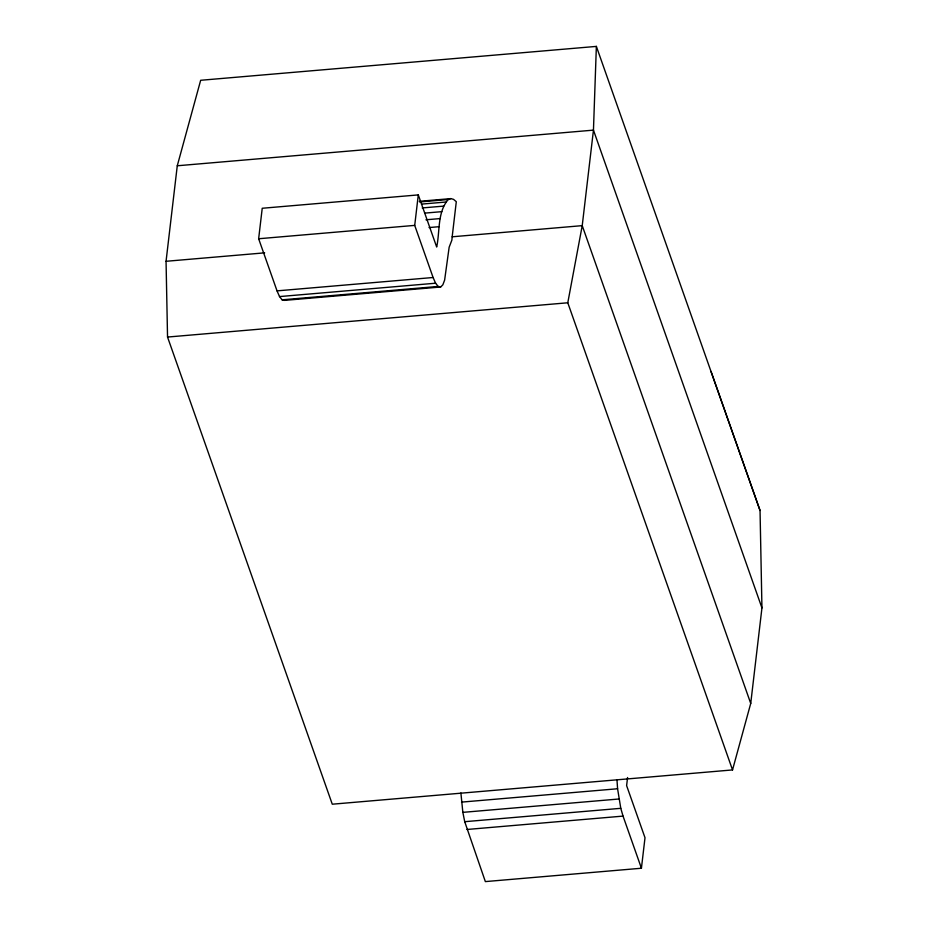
<?xml version="1.0" encoding="UTF-8"?>
<svg xmlns="http://www.w3.org/2000/svg" width="928" height="928" viewBox="0 0 928 928"><rect width="100%" height="100%" fill="white"/><g stroke="black" fill="none" stroke-linecap="round" stroke-linejoin="round"><path stroke-width="1.39" d="M596.368 46.4L593.456 130.129L582.227 225.643L567.785 302.783L732.528 769.927L332.282 804.205L167.539 337.05L166.054 261.29L177.271 165.776L200.668 80.284L596.368 46.4L760.044 510.516L761.946 607.921L750.729 703.436L732.528 769.927M452.18 236.791L451.89 240.085L449.152 247.219L444.628 280.094L442.842 284.838L440.649 287.007L284.571 300.37L282.1 299.825L279.525 296.577L277.031 290.87L258.645 238.751L262.23 208.266L418.296 194.903L436.682 247.022C440.023 231.548 437.216 212.361 448.224 199.52L450.799 198.615L453.514 199.346L456.298 201.689L452.18 236.791L582.227 225.643L750.729 703.436M440.649 287.007L438.167 286.45L435.592 283.214L433.098 277.507L414.712 225.388L418.296 194.903M627.572 777.502L626.62 785.633L645.006 837.752L641.422 868.237L485.356 881.6L464.719 821.698L462.852 812.36L460.891 792.976M711.022 371.513L760.044 510.516M177.271 165.776L593.456 130.129L761.946 607.921M419.305 201.318L450.799 198.615M419.595 201.968L448.224 199.52M421.498 204.114L445.846 202.037M422.217 207.942L443.688 206.109M424.641 213.127L441.821 211.654M425.952 219.797L440.266 218.567M258.645 238.751L414.712 225.388M429.038 227.557L439.06 226.699M166.054 261.29L264.666 252.845M277.031 290.87L433.098 277.507M279.525 296.577L435.592 283.214M282.1 299.825L438.167 286.45M167.539 337.05L567.785 302.783M461.518 802.117L617.584 788.754L620.786 808.323L623.036 816.106L641.422 868.237M462.852 812.36L618.93 798.996M464.719 821.698L620.786 808.323M466.97 829.481L623.036 816.106M616.958 779.613L617.584 788.754"/></g></svg>
